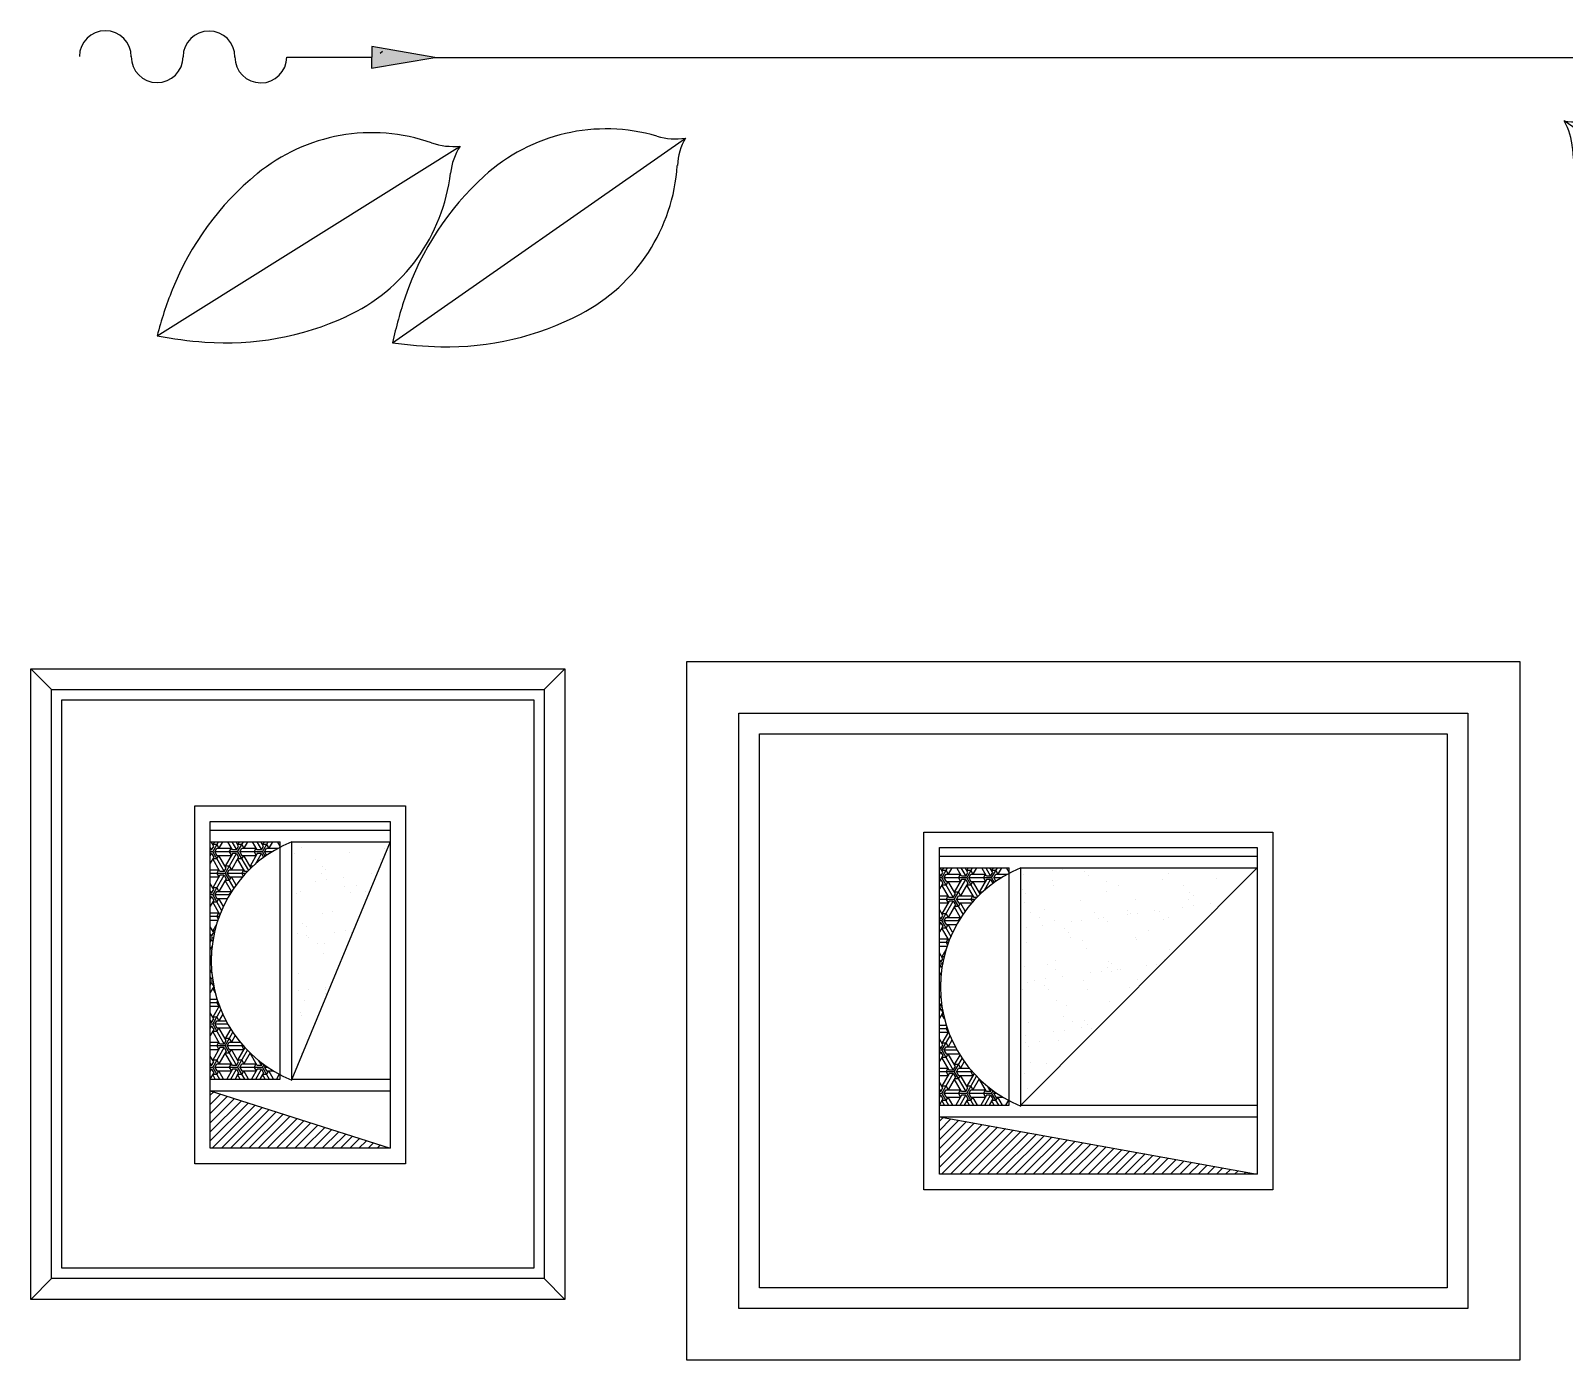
# Model space of a CAD drawing. Extents: x -42728 to 99010, y -18674 to 47645.
# Drawn here: x 58942 to 60421, y 2503 to 3785 of the extents above; entities that cross this region are included whole.
import ezdxf

# ---------------------------------------------------------------- set-up
doc = ezdxf.new("R2010")
doc.units = 0
doc.header["$LTSCALE"] = 100
doc.header["$MEASUREMENT"] = 0
doc.layers.get('0').update_dxf_attribs({"linetype": 'CONTINUOUS'})

# ---------------------------------------------------------------- blocks, each defined once
blk = doc.blocks.new('A$C05C547A4')
for p, q in [((281.9, 289.5), (281.8, 268.6)), ((342.6, 278.9), (281.9, 289.5)), ((292.2, 284.7), (290, 282.6)), ((1581.6, 278.9), (1642.4, 289.5)), ((1632, 284.7), (1634.2, 282.6)), ((1642.4, 289.5), (1642.4, 268.6)), ((200, 279.3), (281.8, 279.1)), ((281.8, 268.6), (342.6, 278.9)), ((1642.4, 268.6), (1581.6, 278.9)), ((1724.2, 279.3), (1642.4, 279.1)), ((1714, 20.3), (1431.6, 217.7)), ((1941, 27.1), (1649, 209.9)), ((75, 10.6), (367, 193.4)), ((302, 3.8), (584.4, 201.2))]:
    blk.add_line(p, q)
at = {"ltscale": 0.5}
blk.add_line((342.6, 278.9), (1581.6, 278.9), dxfattribs=at)
for centre, radius, start, end in [((25, 279.7), 25, 359.8349, 179.8349), ((125, 279.4), 25, 359.8349, 179.8349), ((1749.2, 279.4), 25, 0.1651, 180.1651), ((1849.2, 279.7), 25, 0.1651, 180.1651), ((75, 279.7), 25, 179.8349, 359.8349), ((175, 279.4), 25, 179.8349, 359.8349), ((1799.2, 279.5), 25, 180.1651, 0.1651), ((1899.2, 279.8), 25, 180.1651, 0.1651), ((1508.2, 51.8), 174.6, 47.7009, 106.3344), ((1733.9, 48.2), 174.6, 50.6106, 109.2441), ((507.8, 35.4), 174.6, 73.6656, 132.2991), ((1441.6, 279.1), 62.2, 260.7398, 286.3344), ((1377.4, 187.2), 62.2, 3.7574, 29.3519), ((1655.9, 271.7), 62.2, 263.6495, 289.2441), ((1596.4, 176.7), 62.2, 6.6671, 32.2616), ((282.1, 31.7), 174.6, 70.7559, 129.3894), ((360.1, 255.3), 62.2, 250.7559, 276.3505), ((419.6, 160.2), 62.2, 147.7384, 173.3329), ((574.4, 262.6), 62.2, 253.6656, 279.2602), ((638.6, 170.7), 62.2, 150.6481, 176.2426), ((1613.7, 202.7), 174.6, 183.7574, 242.3908), ((1439, -24.2), 277.4, 18.7877, 47.7009), ((1831.6, 204.2), 174.6, 186.6671, 245.3005), ((1668.7, -31.3), 277.4, 21.6974, 50.6106), ((347.3, -47.7), 277.4, 129.3894, 158.3026), ((184.4, 187.7), 174.6, 294.6995, 353.3329), ((577, -40.7), 277.4, 132.2991, 161.2123), ((402.3, 186.2), 174.6, 297.6092, 356.2426), ((1330.7, -61), 391.8, 11.9808, 18.7877), ((1562.4, -73.6), 391.8, 14.8905, 21.6974), ((453.6, -90), 391.8, 158.3026, 165.1095), ((685.3, -77.5), 391.8, 161.2123, 168.0192), ((1661.3, 293.8), 277.4, 242.3908, 271.3041), ((1874.5, 297.6), 277.4, 245.3005, 274.2138), ((354.7, 277.3), 277.4, 268.6959, 297.6092), ((141.5, 281.1), 277.4, 265.7862, 294.6995), ((1658.7, 408.1), 391.8, 271.3041, 278.111), ((1866.1, 411.6), 391.8, 274.2138, 281.0207), ((149.9, 395.2), 391.8, 258.9793, 265.7862), ((357.3, 391.7), 391.8, 261.889, 268.6959)]:
    blk.add_arc(centre, radius, start, end)
for points in [[(342.6, 278.9), (281.8, 268.6), (281.9, 289.5)], [(1581.6, 278.9), (1642.4, 268.6), (1642.4, 289.5)]]:
    blk.add_solid(points)
blk = doc.blocks.new('A$C3E254D76')
for p, q in [((0, 0, 0), (0, 608, 0)), ((0, 608, 0), (515, 608, 0)), ((0, 608, 0), (20, 588, 0)), ((495, 588, 0), (515, 608, 0)), ((515, 608, 0), (515, 0, 0)), ((20, 20, 0), (20, 588, 0)), ((20, 588, 0), (495, 588, 0)), ((30, 30, 0), (30, 578, 0)), ((30, 578, 0), (485, 578, 0)), ((485, 578, 0), (485, 30, 0)), ((495, 588, 0), (495, 20, 0)), ((158.2, 130.7, 0), (158.2, 475.7, 0)), ((158.2, 475.7, 0), (361.5, 475.7, 0)), ((361.5, 475.7, 0), (361.5, 130.7, 0)), ((173.2, 145.7, 0), (173.2, 460.7, 0)), ((173.2, 460.7, 0), (346.5, 460.7, 0)), ((346.5, 460.7, 0), (346.5, 145.7, 0)), ((173.2, 435.5, 0), (174.5, 433.3, 0)), ((174.5, 433.3, 0), (173.2, 433.3, 0)), ((175.5, 431.5, 0), (173.2, 431.5, 0)), ((174.5, 429.8, 0), (173.2, 429.8, 0)), ((173.2, 427.5, 0), (174.5, 429.8, 0)), ((176.5, 436.7, 0), (174, 441.2, 0)), ((174.5, 433.3, 0), (176.5, 436.7, 0)), ((174.5, 429.8, 0), (176.5, 426.3, 0)), ((177.1, 441.2, 0), (175.5, 438.5, 0)), ((175.5, 431.5, 0), (181.1, 441.2, 0)), ((179.5, 438.5, 0), (175.5, 438.5, 0)), ((175.5, 431.5, 0), (186.5, 412.5, 0)), ((177.5, 431.5, 0), (179.5, 435, 0)), ((177.5, 431.5, 0), (179.5, 428.1, 0)), ((199.5, 431.5, 0), (177.5, 431.5, 0)), ((179.5, 438.5, 0), (181.5, 435, 0)), ((179.5, 435, 0), (193.5, 435, 0)), ((185.1, 441.2, 0), (181.5, 435, 0)), ((194.5, 429.8, 0), (187.5, 417.7, 0)), ((187.5, 410.7, 0), (198.5, 429.8, 0)), ((194.5, 433.3, 0), (190, 441.2, 0)), ((191.5, 431.5, 0), (193.5, 435, 0)), ((191.5, 431.5, 0), (193.5, 428.1, 0)), ((194, 441.2, 0), (198.5, 433.3, 0)), ((198.5, 433.3, 0), (194.5, 433.3, 0)), ((198.5, 429.8, 0), (194.5, 429.8, 0)), ((200.5, 436.7, 0), (198, 441.2, 0)), ((198.5, 433.3, 0), (200.5, 436.7, 0)), ((198.5, 429.8, 0), (200.5, 426.3, 0)), ((201.1, 441.2, 0), (199.5, 438.5, 0)), ((199.5, 431.5, 0), (205.1, 441.2, 0)), ((203.5, 438.5, 0), (199.5, 438.5, 0)), ((199.5, 431.5, 0), (210, 413.4, 0)), ((201.5, 431.5, 0), (203.5, 435, 0)), ((201.5, 431.5, 0), (203.5, 428.1, 0)), ((223.5, 431.5, 0), (201.5, 431.5, 0)), ((203.5, 438.5, 0), (205.5, 435, 0)), ((203.5, 435, 0), (217.5, 435, 0)), ((209.1, 441.2, 0), (205.5, 435, 0)), ((218.5, 429.8, 0), (211.5, 417.7, 0)), ((218.5, 433.3, 0), (214, 441.2, 0)), ((215.5, 431.5, 0), (217.5, 435, 0)), ((215.5, 431.5, 0), (217.5, 428.1, 0)), ((216.7, 419.7, 0), (222.5, 429.8, 0)), ((218, 441.2, 0), (222.5, 433.3, 0)), ((222.5, 433.3, 0), (218.5, 433.3, 0)), ((222.5, 429.8, 0), (218.5, 429.8, 0)), ((224.5, 436.7, 0), (222, 441.2, 0)), ((222.5, 433.3, 0), (224.5, 436.7, 0)), ((222.5, 429.8, 0), (224.5, 426.3, 0)), ((225.1, 441.2, 0), (223.5, 438.5, 0)), ((223.5, 431.5, 0), (229.1, 441.2, 0)), ((227.5, 438.5, 0), (223.5, 438.5, 0)), ((223.5, 431.5, 0), (226.1, 427.1, 0)), ((225.5, 431.5, 0), (227.5, 435, 0)), ((225.5, 431.5, 0), (227.5, 428.1, 0)), ((232.7, 431.5, 0), (225.5, 431.5, 0)), ((227.5, 438.5, 0), (229.5, 435, 0)), ((227.5, 435, 0), (238.7, 435, 0)), ((233.1, 441.2, 0), (229.5, 435, 0)), ((240.5, 436.7, 0), (238, 441.2, 0)), ((346.5, 441.2, 0), (251.8, 212.4, 0)), ((254.6, 430.2, 0), (254.6, 430.2, 0)), ((261.1, 435.8, 0), (261.1, 435.8, 0)), ((307, 430.9, 0), (307, 430.9, 0)), ((341.2, 435.1, 0), (341.2, 435.1, 0)), ((176.5, 426.3, 0), (173.2, 420.6, 0)), ((173.2, 414.2, 0), (181.5, 414.2, 0)), ((182.5, 412.5, 0), (175.5, 424.6, 0)), ((179.5, 424.6, 0), (175.5, 424.6, 0)), ((179.5, 428.1, 0), (193.5, 428.1, 0)), ((179.5, 424.6, 0), (181.5, 428.1, 0)), ((179.5, 410.7, 0), (181.5, 414.2, 0)), ((188.5, 415.9, 0), (181.5, 428.1, 0)), ((186.5, 412.5, 0), (188.5, 415.9, 0)), ((191.5, 417.7, 0), (187.5, 417.7, 0)), ((189.5, 410.7, 0), (191.5, 414.2, 0)), ((191.5, 417.7, 0), (193.5, 414.2, 0)), ((191.5, 414.2, 0), (205.5, 414.2, 0)), ((200.5, 426.3, 0), (193.5, 414.2, 0)), ((206.5, 412.5, 0), (199.5, 424.6, 0)), ((203.5, 424.6, 0), (199.5, 424.6, 0)), ((203.5, 428.1, 0), (217.5, 428.1, 0)), ((203.5, 424.6, 0), (205.5, 428.1, 0)), ((203.5, 410.7, 0), (205.5, 414.2, 0)), ((212.5, 415.9, 0), (205.5, 428.1, 0)), ((214.4, 417.7, 0), (211.5, 417.7, 0)), ((212.5, 415.9, 0), (212.5, 415.9, 0)), ((224.5, 426.3, 0), (224.2, 425.7, 0)), ((274.8, 424.1, 0), (274.8, 424.1, 0)), ((281.1, 417.6, 0), (281.1, 417.6, 0)), ((284.7, 414.2, 0), (284.7, 414.2, 0)), ((337.1, 424.2, 0), (337.1, 424.2, 0)), ((187.5, 410.7, 0), (173.2, 410.7, 0)), ((173.2, 407.3, 0), (181.5, 407.3, 0)), ((176.5, 395.2, 0), (173.2, 400.9, 0)), ((182.5, 409, 0), (175.5, 396.9, 0)), ((175.5, 390, 0), (186.5, 409, 0)), ((179.5, 410.7, 0), (181.5, 407.3, 0)), ((188.5, 405.5, 0), (181.5, 393.4, 0)), ((186.5, 412.5, 0), (182.5, 412.5, 0)), ((186.5, 409, 0), (182.5, 409, 0)), ((186.5, 409, 0), (188.5, 405.5, 0)), ((187.5, 410.7, 0), (195.8, 396.3, 0)), ((193.7, 393.1, 0), (187.5, 403.8, 0)), ((191.5, 403.8, 0), (187.5, 403.8, 0)), ((189.5, 410.7, 0), (191.5, 407.3, 0)), ((207.4, 410.7, 0), (189.5, 410.7, 0)), ((191.5, 407.3, 0), (204.3, 407.3, 0)), ((191.5, 403.8, 0), (193.5, 407.3, 0)), ((198, 399.4, 0), (193.5, 407.3, 0)), ((203.5, 410.7, 0), (205, 408.1, 0)), ((209, 412.5, 0), (206.5, 412.5, 0)), ((274.7, 403.3, 0), (274.7, 403.3, 0)), ((280, 410.2, 0), (280, 410.2, 0)), ((285.1, 404.7, 0), (285.1, 404.7, 0)), ((301.4, 406.8, 0), (301.4, 406.8, 0)), ((328.6, 410.4, 0), (328.6, 410.4, 0)), ((334, 412.1, 0), (334, 412.1, 0)), ((173.2, 393.9, 0), (174.5, 391.7, 0)), ((174.5, 391.7, 0), (173.2, 391.7, 0)), ((175.5, 390, 0), (173.2, 390, 0)), ((174.5, 388.2, 0), (173.2, 388.2, 0)), ((173.2, 386, 0), (174.5, 388.2, 0)), ((176.5, 384.8, 0), (173.2, 379, 0)), ((174.5, 391.7, 0), (176.5, 395.2, 0)), ((174.5, 388.2, 0), (176.5, 384.8, 0)), ((179.5, 396.9, 0), (175.5, 396.9, 0)), ((175.5, 390, 0), (184.1, 375, 0)), ((177.5, 390, 0), (179.5, 393.4, 0)), ((177.5, 390, 0), (179.5, 386.5, 0)), ((191.7, 390, 0), (177.5, 390, 0)), ((179.5, 396.9, 0), (181.5, 393.4, 0)), ((179.5, 393.4, 0), (193.5, 393.4, 0)), ((179.5, 386.5, 0), (189.7, 386.5, 0)), ((179.5, 383, 0), (181.5, 386.5, 0)), ((185.9, 378.9, 0), (181.5, 386.5, 0)), ((191.5, 390, 0), (193.5, 393.4, 0)), ((191.5, 390, 0), (191.6, 389.8, 0)), ((252.2, 398.7, 0), (252.2, 398.7, 0)), ((255.9, 391.7, 0), (255.9, 391.7, 0)), ((260.6, 393.3, 0), (260.6, 393.3, 0)), ((302.1, 398.3, 0), (302.1, 398.3, 0)), ((308.3, 392.3, 0), (308.3, 392.3, 0)), ((314.5, 398.8, 0), (314.5, 398.8, 0)), ((322.9, 393.4, 0), (322.9, 393.4, 0)), ((173.2, 372.6, 0), (181.5, 372.6, 0)), ((182.5, 371, 0), (175.5, 383, 0)), ((179.5, 383, 0), (175.5, 383, 0)), ((179.5, 369.2, 0), (181.5, 372.6, 0)), ((281.3, 371.6, 0), (281.3, 371.6, 0)), ((291, 374, 0), (291, 374, 0)), ((181.8, 369.2, 0), (173.2, 369.2, 0)), ((173.2, 365.7, 0), (180.6, 365.7, 0)), ((176.5, 353.6, 0), (173.2, 359.3, 0)), ((179.4, 362, 0), (175.5, 355.3, 0)), ((177.6, 355.3, 0), (175.5, 355.3, 0)), ((179.5, 369.2, 0), (180.9, 366.8, 0)), ((261.9, 362.5, 0), (261.9, 362.5, 0)), ((265.6, 359.1, 0), (265.6, 359.1, 0)), ((303.6, 355.3, 0), (303.6, 355.3, 0)), ((173.2, 352.4, 0), (174.5, 350.1, 0)), ((174.5, 350.1, 0), (173.2, 350.1, 0)), ((175.5, 348.4, 0), (173.2, 348.4, 0)), ((174.5, 346.7, 0), (173.2, 346.7, 0)), ((173.2, 344.4, 0), (174.5, 346.7, 0)), ((174.9, 340.4, 0), (173.2, 337.5, 0)), ((174.5, 350.1, 0), (176.5, 353.6, 0)), ((174.5, 346.7, 0), (175.5, 344.9, 0)), ((175.5, 348.4, 0), (176.4, 349.9, 0)), ((175.5, 348.4, 0), (176, 347.6, 0)), ((257.2, 353.1, 0), (257.2, 353.1, 0)), ((266, 350.4, 0), (266, 350.4, 0)), ((268.3, 348.6, 0), (268.3, 348.6, 0)), ((276.8, 343.2, 0), (276.8, 343.2, 0)), ((283, 343.1, 0), (283, 343.1, 0)), ((293.2, 354, 0), (293.2, 354, 0)), ((309.5, 353.8, 0), (309.5, 353.8, 0)), ((173.2, 331.1, 0), (174.2, 331.1, 0)), ((174.1, 327.6, 0), (173.2, 327.6, 0)), ((282.5, 333.1, 0), (282.5, 333.1, 0)), ((173.2, 324.1, 0), (174.1, 324.1, 0)), ((174.6, 315.3, 0), (173.2, 317.7, 0)), ((173.2, 310.8, 0), (174.5, 308.6, 0)), ((258.4, 314.6, 0), (258.4, 314.6, 0)), ((174.5, 308.6, 0), (173.2, 308.6, 0)), ((175.5, 306.8, 0), (173.2, 306.8, 0)), ((174.5, 305.1, 0), (173.2, 305.1, 0)), ((173.2, 302.8, 0), (174.5, 305.1, 0)), ((176.5, 301.6, 0), (173.2, 295.9, 0)), ((174.5, 308.6, 0), (175.2, 309.8, 0)), ((174.5, 305.1, 0), (176.5, 301.6, 0)), ((175.5, 306.8, 0), (175.6, 307, 0)), ((175.5, 306.8, 0), (175.7, 306.5, 0)), ((178, 295.6, 0), (175.5, 299.9, 0)), ((177, 299.9, 0), (175.5, 299.9, 0)), ((257.8, 297.5, 0), (257.8, 297.5, 0)), ((268.2, 298.9, 0), (268.2, 298.9, 0)), ((284.5, 301, 0), (284.5, 301, 0)), ((284.5, 298.5, 0), (284.5, 298.5, 0)), ((173.2, 289.5, 0), (179.7, 289.5, 0)), ((180.8, 286, 0), (173.2, 286, 0)), ((173.2, 282.6, 0), (181.5, 282.6, 0)), ((181.9, 283.2, 0), (175.5, 272.2, 0)), ((179.5, 286, 0), (180.4, 287.5, 0)), ((179.5, 286, 0), (181.5, 282.6, 0)), ((263.9, 288, 0), (263.9, 288, 0)), ((283.8, 294.6, 0), (283.8, 294.6, 0)), ((176.5, 270.4, 0), (173.2, 276.2, 0)), ((173.2, 269.2, 0), (174.5, 267, 0)), ((174.5, 267, 0), (173.2, 267, 0)), ((174.5, 267, 0), (176.5, 270.4, 0)), ((175.5, 265.2, 0), (183.5, 279, 0)), ((179.5, 272.2, 0), (175.5, 272.2, 0)), ((177.5, 265.2, 0), (179.5, 268.7, 0)), ((179.5, 272.2, 0), (181.5, 268.7, 0)), ((179.5, 268.7, 0), (188.3, 268.7, 0)), ((185.2, 275.1, 0), (181.5, 268.7, 0)), ((259.7, 276.1, 0), (259.7, 276.1, 0)), ((261, 273.7, 0), (261, 273.7, 0)), ((175.5, 265.2, 0), (173.2, 265.2, 0)), ((174.5, 263.5, 0), (173.2, 263.5, 0)), ((173.2, 261.3, 0), (174.5, 263.5, 0)), ((176.5, 260.1, 0), (173.2, 254.3, 0)), ((174.5, 263.5, 0), (176.5, 260.1, 0)), ((175.5, 265.2, 0), (186.5, 246.2, 0)), ((182.5, 246.2, 0), (175.5, 258.3, 0)), ((179.5, 258.3, 0), (175.5, 258.3, 0)), ((177.5, 265.2, 0), (179.5, 261.8, 0)), ((190.2, 265.2, 0), (177.5, 265.2, 0)), ((179.5, 261.8, 0), (192.3, 261.8, 0)), ((179.5, 258.3, 0), (181.5, 261.8, 0)), ((188.5, 249.7, 0), (181.5, 261.8, 0)), ((192.9, 260.7, 0), (187.5, 251.4, 0)), ((187.5, 244.5, 0), (195, 257.5, 0)), ((191.5, 251.4, 0), (187.5, 251.4, 0)), ((191.5, 251.4, 0), (193.5, 247.9, 0)), ((197.2, 254.3, 0), (193.5, 247.9, 0)), ((173.2, 247.9, 0), (181.5, 247.9, 0)), ((187.5, 244.5, 0), (173.2, 244.5, 0)), ((173.2, 241, 0), (181.5, 241, 0)), ((182.5, 242.7, 0), (175.5, 230.6, 0)), ((175.5, 223.7, 0), (186.5, 242.7, 0)), ((179.5, 244.5, 0), (181.5, 247.9, 0)), ((179.5, 244.5, 0), (181.5, 241, 0)), ((188.5, 239.3, 0), (181.5, 227.1, 0)), ((186.5, 246.2, 0), (182.5, 246.2, 0)), ((186.5, 242.7, 0), (182.5, 242.7, 0)), ((186.5, 246.2, 0), (188.5, 249.7, 0)), ((186.5, 242.7, 0), (188.5, 239.3, 0)), ((187.5, 244.5, 0), (198.5, 225.4, 0)), ((194.5, 225.4, 0), (187.5, 237.5, 0)), ((191.5, 237.5, 0), (187.5, 237.5, 0)), ((189.5, 244.5, 0), (191.5, 247.9, 0)), ((189.5, 244.5, 0), (191.5, 241, 0)), ((205, 244.5, 0), (189.5, 244.5, 0)), ((191.5, 247.9, 0), (202.1, 247.9, 0)), ((191.5, 241, 0), (205.5, 241, 0)), ((191.5, 237.5, 0), (193.5, 241, 0)), ((200.5, 228.9, 0), (193.5, 241, 0)), ((206.5, 242.7, 0), (199.5, 230.6, 0)), ((199.5, 223.7, 0), (209, 240.1, 0)), ((203.5, 244.5, 0), (204.1, 245.5, 0)), ((203.5, 244.5, 0), (205.5, 241, 0)), ((211.6, 237.6, 0), (205.5, 227.1, 0)), ((206.6, 242.7, 0), (206.5, 242.7, 0)), ((218.5, 225.4, 0), (211.5, 237.5, 0)), ((211.6, 237.5, 0), (211.5, 237.5, 0)), ((260.9, 237.5, 0), (260.9, 237.5, 0)), ((176.5, 228.9, 0), (173.2, 234.6, 0)), ((173.2, 227.7, 0), (174.5, 225.4, 0)), ((174.5, 225.4, 0), (173.2, 225.4, 0)), ((175.5, 223.7, 0), (173.2, 223.7, 0)), ((174.5, 221.9, 0), (173.2, 221.9, 0)), ((173.2, 219.7, 0), (174.5, 221.9, 0)), ((174.5, 225.4, 0), (176.5, 228.9, 0)), ((174.5, 221.9, 0), (176.5, 218.5, 0)), ((179.5, 230.6, 0), (175.5, 230.6, 0)), ((175.5, 223.7, 0), (182, 212.4, 0)), ((177.5, 223.7, 0), (179.5, 227.1, 0)), ((177.5, 223.7, 0), (179.5, 220.2, 0)), ((199.5, 223.7, 0), (177.5, 223.7, 0)), ((179.5, 230.6, 0), (181.5, 227.1, 0)), ((179.5, 227.1, 0), (193.5, 227.1, 0)), ((194.5, 221.9, 0), (189, 212.4, 0)), ((191.5, 223.7, 0), (193.5, 227.1, 0)), ((191.5, 223.7, 0), (193.5, 220.2, 0)), ((193, 212.4, 0), (198.5, 221.9, 0)), ((198.5, 225.4, 0), (194.5, 225.4, 0)), ((198.5, 221.9, 0), (194.5, 221.9, 0)), ((198.5, 225.4, 0), (200.5, 228.9, 0)), ((198.5, 221.9, 0), (200.5, 218.5, 0)), ((203.5, 230.6, 0), (199.5, 230.6, 0)), ((199.5, 223.7, 0), (206, 212.4, 0)), ((201.5, 223.7, 0), (203.5, 227.1, 0)), ((201.5, 223.7, 0), (203.5, 220.2, 0)), ((223.5, 223.7, 0), (201.5, 223.7, 0)), ((203.5, 230.6, 0), (205.5, 227.1, 0)), ((203.5, 227.1, 0), (217.5, 227.1, 0)), ((218.5, 221.9, 0), (213, 212.4, 0)), ((215.5, 223.7, 0), (217.5, 227.1, 0)), ((215.5, 223.7, 0), (217.5, 220.2, 0)), ((217, 212.4, 0), (222.5, 221.9, 0)), ((222.5, 225.4, 0), (218.5, 225.4, 0)), ((222.5, 221.9, 0), (218.5, 221.9, 0)), ((219.7, 230.4, 0), (222.5, 225.4, 0)), ((222.5, 225.4, 0), (223.6, 227.3, 0)), ((222.5, 221.9, 0), (224.5, 218.5, 0)), ((223.5, 223.7, 0), (225, 226.2, 0)), ((223.5, 223.7, 0), (230, 212.4, 0)), ((225.5, 223.7, 0), (226.4, 225.2, 0)), ((225.5, 223.7, 0), (227.5, 220.2, 0)), ((228.7, 223.7, 0), (225.5, 223.7, 0)), ((176.5, 218.5, 0), (173.2, 212.8, 0)), ((178, 212.4, 0), (175.5, 216.8, 0)), ((179.5, 216.8, 0), (175.5, 216.8, 0)), ((179.5, 220.2, 0), (193.5, 220.2, 0)), ((179.5, 216.8, 0), (181.5, 220.2, 0)), ((186, 212.4, 0), (181.5, 220.2, 0)), ((200.5, 218.5, 0), (197, 212.4, 0)), ((202, 212.4, 0), (199.5, 216.8, 0)), ((203.5, 216.8, 0), (199.5, 216.8, 0)), ((203.5, 220.2, 0), (217.5, 220.2, 0)), ((203.5, 216.8, 0), (205.5, 220.2, 0)), ((210, 212.4, 0), (205.5, 220.2, 0)), ((224.5, 218.5, 0), (221, 212.4, 0)), ((226, 212.4, 0), (223.5, 216.8, 0)), ((227.5, 216.8, 0), (223.5, 216.8, 0)), ((227.5, 220.2, 0), (234.1, 220.2, 0)), ((227.5, 216.8, 0), (229.5, 220.2, 0)), ((234, 212.4, 0), (229.5, 220.2, 0)), ((239.7, 217, 0), (237, 212.4, 0)), ((173.2, 201.2, 0), (346.5, 145.7, 0)), ((173.2, 196.9, 0), (176.5, 200.1, 0)), ((173.2, 188, 0), (183.2, 198, 0)), ((173.2, 179.2, 0), (189.9, 195.8, 0)), ((173.2, 170.3, 0), (196.6, 193.7, 0)), ((173.2, 161.5, 0), (203.3, 191.5, 0)), ((173.2, 152.7, 0), (209.9, 189.4, 0)), ((175.1, 145.7, 0), (216.6, 187.2, 0)), ((183.9, 145.7, 0), (223.3, 185.1, 0)), ((192.7, 145.7, 0), (230, 183, 0)), ((201.6, 145.7, 0), (236.7, 180.8, 0)), ((210.4, 145.7, 0), (243.4, 178.7, 0)), ((219.2, 145.7, 0), (250.1, 176.5, 0)), ((228.1, 145.7, 0), (256.8, 174.4, 0)), ((236.9, 145.7, 0), (263.5, 172.2, 0)), ((245.8, 145.7, 0), (270.2, 170.1, 0)), ((254.6, 145.7, 0), (276.9, 167.9, 0)), ((263.4, 145.7, 0), (283.6, 165.8, 0)), ((272.3, 145.7, 0), (290.3, 163.7, 0)), ((281.1, 145.7, 0), (297, 161.5, 0)), ((290, 145.7, 0), (303.7, 159.4, 0)), ((298.8, 145.7, 0), (310.4, 157.2, 0)), ((307.6, 145.7, 0), (317.1, 155.1, 0)), ((316.5, 145.7, 0), (323.8, 152.9, 0)), ((325.3, 145.7, 0), (330.4, 150.8, 0)), ((334.2, 145.7, 0), (337.1, 148.6, 0)), ((346.5, 145.7, 0), (173.2, 145.7, 0)), ((343, 145.7, 0), (343.8, 146.5, 0)), ((361.5, 130.7, 0), (158.2, 130.7, 0)), ((485, 30, 0), (30, 30, 0)), ((20, 20, 0), (0, 0, 0)), ((495, 20, 0), (20, 20, 0)), ((495, 20, 0), (515, 0, 0)), ((515, 0, 0), (0, 0, 0))]:
    blk.add_line(p, q)
at = {"ltscale": 150}
for p, q in [((173.2, 452.4, 0), (346.5, 452.4, 0)), ((173.2, 441.2, 0), (240.5, 441.2, 0)), ((240.5, 212.4, 0), (240.5, 441.2, 0)), ((251.8, 441.2, 0), (346.5, 441.2, 0)), ((251.8, 212.4, 0), (251.8, 441.2, 0)), ((173.2, 212.4, 0), (240.5, 212.4, 0)), ((251.8, 212.4, 0), (346.5, 212.4, 0)), ((173.2, 201.2, 0), (346.5, 201.2, 0))]:
    blk.add_line(p, q, dxfattribs=at)
blk.add_arc((297.9, 326.3, 0), 123.8, 111.8941, 248.1059)
blk = doc.blocks.new('A$C5DA62217')
for p, q in [((0, 674, 0), (803, 674, 0)), ((0, 0, 0), (0, 674, 0)), ((803, 674, 0), (803, 0, 0)), ((50, 624, 0), (753, 624, 0)), ((50, 50, 0), (50, 624, 0)), ((753, 624, 0), (753, 50, 0)), ((70, 604, 0), (733, 604, 0)), ((70, 70, 0), (70, 604, 0)), ((733, 604, 0), (733, 70, 0)), ((228.5, 509.4, 0), (564.9, 509.4, 0)), ((228.5, 164.4, 0), (228.5, 509.4, 0)), ((564.9, 509.4, 0), (564.9, 164.4, 0)), ((243.5, 494.4, 0), (549.9, 494.4, 0)), ((243.5, 179.4, 0), (243.5, 494.4, 0)), ((549.9, 494.4, 0), (549.9, 179.4, 0)), ((246.8, 470.4, 0), (244.2, 474.9, 0)), ((247.3, 474.9, 0), (245.8, 472.2, 0)), ((245.8, 465.2, 0), (251.3, 474.9, 0)), ((255.3, 474.9, 0), (251.8, 468.7, 0)), ((264.8, 467, 0), (260.2, 474.9, 0)), ((264.2, 474.9, 0), (268.8, 467, 0)), ((270.8, 470.4, 0), (268.2, 474.9, 0)), ((271.3, 474.9, 0), (269.8, 472.2, 0)), ((269.8, 465.2, 0), (275.3, 474.9, 0)), ((279.3, 474.9, 0), (275.8, 468.7, 0)), ((288.8, 467, 0), (284.2, 474.9, 0)), ((288.2, 474.9, 0), (292.8, 467, 0)), ((294.8, 470.4, 0), (292.2, 474.9, 0)), ((295.3, 474.9, 0), (293.8, 472.2, 0)), ((293.8, 465.2, 0), (299.3, 474.9, 0)), ((303.3, 474.9, 0), (299.8, 468.7, 0)), ((310.8, 470.5, 0), (308.2, 474.9, 0)), ((549.9, 474.9, 0), (322, 246.1, 0)), ((362.5, 473.6, 0), (362.5, 473.6, 0)), ((243.5, 469.2, 0), (244.8, 467, 0)), ((244.8, 467, 0), (243.5, 467, 0)), ((245.8, 465.2, 0), (243.5, 465.2, 0)), ((244.8, 463.5, 0), (243.5, 463.5, 0)), ((243.5, 461.3, 0), (244.8, 463.5, 0)), ((246.8, 460, 0), (243.5, 454.3, 0)), ((244.8, 467, 0), (246.8, 470.4, 0)), ((244.8, 463.5, 0), (246.8, 460, 0)), ((249.8, 472.2, 0), (245.8, 472.2, 0)), ((245.8, 465.2, 0), (256.8, 446.2, 0)), ((247.8, 465.2, 0), (249.8, 468.7, 0)), ((269.8, 465.2, 0), (247.8, 465.2, 0)), ((247.8, 465.2, 0), (249.8, 461.8, 0)), ((249.8, 472.2, 0), (251.8, 468.7, 0)), ((249.8, 468.7, 0), (263.8, 468.7, 0)), ((249.8, 461.8, 0), (263.8, 461.8, 0)), ((249.8, 458.3, 0), (251.8, 461.8, 0)), ((258.8, 449.7, 0), (251.8, 461.8, 0)), ((257.8, 444.5, 0), (268.8, 463.5, 0)), ((264.8, 463.5, 0), (257.8, 451.4, 0)), ((261.8, 465.2, 0), (263.8, 468.7, 0)), ((261.8, 465.2, 0), (263.8, 461.8, 0)), ((270.8, 460, 0), (263.8, 447.9, 0)), ((268.8, 467, 0), (264.8, 467, 0)), ((268.8, 463.5, 0), (264.8, 463.5, 0)), ((268.8, 467, 0), (270.8, 470.4, 0)), ((268.8, 463.5, 0), (270.8, 460, 0)), ((273.8, 472.2, 0), (269.8, 472.2, 0)), ((269.8, 465.2, 0), (280.2, 447.1, 0)), ((271.8, 465.2, 0), (273.8, 468.7, 0)), ((271.8, 465.2, 0), (273.8, 461.8, 0)), ((293.8, 465.2, 0), (271.8, 465.2, 0)), ((273.8, 472.2, 0), (275.8, 468.7, 0)), ((273.8, 468.7, 0), (287.8, 468.7, 0)), ((273.8, 461.8, 0), (287.8, 461.8, 0)), ((273.8, 458.3, 0), (275.8, 461.8, 0)), ((282.8, 449.7, 0), (275.8, 461.8, 0)), ((288.8, 463.5, 0), (281.8, 451.4, 0)), ((285.8, 465.2, 0), (287.8, 468.7, 0)), ((285.8, 465.2, 0), (287.8, 461.8, 0)), ((287, 453.5, 0), (292.8, 463.5, 0)), ((292.8, 467, 0), (288.8, 467, 0)), ((292.8, 463.5, 0), (288.8, 463.5, 0)), ((292.8, 467, 0), (294.8, 470.4, 0)), ((292.8, 463.5, 0), (294.8, 460, 0)), ((297.8, 472.2, 0), (293.8, 472.2, 0)), ((293.8, 465.2, 0), (296.3, 460.8, 0)), ((294.8, 460, 0), (294.4, 459.4, 0)), ((295.8, 465.2, 0), (297.8, 468.7, 0)), ((295.8, 465.2, 0), (297.7, 461.8, 0)), ((303, 465.2, 0), (295.8, 465.2, 0)), ((297.8, 472.2, 0), (299.8, 468.7, 0)), ((297.8, 468.7, 0), (308.9, 468.7, 0)), ((324.9, 468.6, 0), (324.9, 468.6, 0)), ((352.1, 472.2, 0), (352.1, 472.2, 0)), ((352.9, 462.2, 0), (352.9, 462.2, 0)), ((383.4, 471.3, 0), (383.4, 471.3, 0)), ((387.1, 467.9, 0), (387.1, 467.9, 0)), ((404.1, 462, 0), (404.1, 462, 0)), ((458.1, 463.9, 0), (458.1, 463.9, 0)), ((464.6, 469.5, 0), (464.6, 469.5, 0)), ((510.4, 464.6, 0), (510.4, 464.6, 0)), ((243.5, 447.9, 0), (251.8, 447.9, 0)), ((257.8, 444.5, 0), (243.5, 444.5, 0)), ((252.8, 446.2, 0), (245.8, 458.3, 0)), ((249.8, 458.3, 0), (245.8, 458.3, 0)), ((249.8, 444.5, 0), (251.8, 447.9, 0)), ((249.8, 444.5, 0), (251.8, 441, 0)), ((256.8, 446.2, 0), (252.8, 446.2, 0)), ((256.8, 446.2, 0), (258.8, 449.7, 0)), ((261.8, 451.4, 0), (257.8, 451.4, 0)), ((257.8, 444.5, 0), (266.1, 430.1, 0)), ((259.8, 444.5, 0), (261.8, 447.9, 0)), ((277.6, 444.5, 0), (259.8, 444.5, 0)), ((259.8, 444.5, 0), (261.8, 441, 0)), ((261.8, 451.4, 0), (263.8, 447.9, 0)), ((261.8, 447.9, 0), (275.8, 447.9, 0)), ((276.8, 446.2, 0), (269.8, 458.3, 0)), ((273.8, 458.3, 0), (269.8, 458.3, 0)), ((273.8, 444.5, 0), (275.8, 447.9, 0)), ((273.8, 444.5, 0), (275.3, 441.8, 0)), ((279.3, 446.2, 0), (276.8, 446.2, 0)), ((284.6, 451.4, 0), (281.8, 451.4, 0)), ((282.7, 449.6, 0), (282.8, 449.7, 0)), ((323.3, 453.8, 0), (323.3, 453.8, 0)), ((326.9, 450.4, 0), (326.9, 450.4, 0)), ((353.7, 457.6, 0), (353.7, 457.6, 0)), ((404.5, 452, 0), (404.5, 452, 0)), ((416, 457.7, 0), (416, 457.7, 0)), ((432.3, 444.1, 0), (432.3, 444.1, 0)), ((478.3, 457.8, 0), (478.3, 457.8, 0)), ((483.5, 443.9, 0), (483.5, 443.9, 0)), ((484.5, 451.3, 0), (484.5, 451.3, 0)), ((488.2, 447.9, 0), (488.2, 447.9, 0)), ((243.5, 441, 0), (251.8, 441, 0)), ((246.8, 428.9, 0), (243.5, 434.6, 0)), ((244.8, 425.4, 0), (246.8, 428.9, 0)), ((252.8, 442.7, 0), (245.8, 430.6, 0)), ((245.8, 423.7, 0), (256.8, 442.7, 0)), ((249.8, 430.6, 0), (245.8, 430.6, 0)), ((249.8, 430.6, 0), (251.8, 427.1, 0)), ((258.8, 439.3, 0), (251.8, 427.1, 0)), ((256.8, 442.7, 0), (252.8, 442.7, 0)), ((256.8, 442.7, 0), (258.8, 439.3, 0)), ((263.9, 426.8, 0), (257.8, 437.5, 0)), ((261.8, 437.5, 0), (257.8, 437.5, 0)), ((261.8, 441, 0), (274.5, 441, 0)), ((261.8, 437.5, 0), (263.8, 441, 0)), ((268.3, 433.2, 0), (263.8, 441, 0)), ((325.9, 441.5, 0), (325.9, 441.5, 0)), ((331, 432.2, 0), (331, 432.2, 0)), ((344.3, 434.4, 0), (344.3, 434.4, 0)), ((379.9, 443.5, 0), (379.9, 443.5, 0)), ((393.3, 432.3, 0), (393.3, 432.3, 0)), ((424.3, 430, 0), (424.3, 430, 0)), ((424.4, 433.7, 0), (424.4, 433.7, 0)), ((428.1, 430.4, 0), (428.1, 430.4, 0)), ((434.8, 431.3, 0), (434.8, 431.3, 0)), ((451, 433.5, 0), (451, 433.5, 0)), ((455.6, 432.4, 0), (455.6, 432.4, 0)), ((478.2, 437, 0), (478.2, 437, 0)), ((488.6, 438.4, 0), (488.6, 438.4, 0)), ((504.8, 440.6, 0), (504.8, 440.6, 0)), ((505.6, 432, 0), (505.6, 432, 0)), ((243.5, 427.7, 0), (244.8, 425.4, 0)), ((244.8, 425.4, 0), (243.5, 425.4, 0)), ((245.8, 423.7, 0), (243.5, 423.7, 0)), ((244.8, 421.9, 0), (243.5, 421.9, 0)), ((243.5, 419.7, 0), (244.8, 421.9, 0)), ((246.8, 418.5, 0), (243.5, 412.8, 0)), ((244.8, 421.9, 0), (246.8, 418.5, 0)), ((245.8, 423.7, 0), (254.4, 408.8, 0)), ((252.7, 404.7, 0), (245.8, 416.7, 0)), ((249.8, 416.7, 0), (245.8, 416.7, 0)), ((247.8, 423.7, 0), (249.8, 427.1, 0)), ((247.8, 423.7, 0), (249.8, 420.2, 0)), ((262, 423.7, 0), (247.8, 423.7, 0)), ((249.8, 427.1, 0), (263.8, 427.1, 0)), ((249.8, 420.2, 0), (260, 420.2, 0)), ((249.8, 416.7, 0), (251.8, 420.2, 0)), ((256.1, 412.7, 0), (251.8, 420.2, 0)), ((261.8, 423.7, 0), (263.8, 427.1, 0)), ((261.8, 423.7, 0), (261.9, 423.5, 0)), ((327.1, 417.1, 0), (327.1, 417.1, 0)), ((339.5, 426.8, 0), (339.5, 426.8, 0)), ((343.3, 419.3, 0), (343.3, 419.3, 0)), ((354.2, 423.7, 0), (354.2, 423.7, 0)), ((364.2, 416.2, 0), (364.2, 416.2, 0)), ((370.5, 422.9, 0), (370.5, 422.9, 0)), ((380.9, 424.2, 0), (380.9, 424.2, 0)), ((397.2, 426.4, 0), (397.2, 426.4, 0)), ((401.8, 426.9, 0), (401.8, 426.9, 0)), ((405.3, 423.4, 0), (405.3, 423.4, 0)), ((445.5, 414.4, 0), (445.5, 414.4, 0)), ((459.3, 425.4, 0), (459.3, 425.4, 0)), ((464, 427.1, 0), (464, 427.1, 0)), ((243.5, 406.4, 0), (251.8, 406.4, 0)), ((252, 402.9, 0), (243.5, 402.9, 0)), ((243.5, 399.4, 0), (250.8, 399.4, 0)), ((249.8, 402.9, 0), (251.8, 406.4, 0)), ((249.8, 402.9, 0), (251.2, 400.5, 0)), ((327.2, 403, 0), (327.2, 403, 0)), ((367.9, 412.8, 0), (367.9, 412.8, 0)), ((369.8, 407.5, 0), (369.8, 407.5, 0)), ((381.2, 404.9, 0), (381.2, 404.9, 0)), ((432.1, 407.6, 0), (432.1, 407.6, 0)), ((433.6, 405.6, 0), (433.6, 405.6, 0)), ((246.8, 387.3, 0), (243.5, 393, 0)), ((243.5, 386.1, 0), (244.8, 383.8, 0)), ((244.8, 383.8, 0), (246.8, 387.3, 0)), ((249.6, 395.7, 0), (245.8, 389, 0)), ((247.8, 389, 0), (245.8, 389, 0)), ((355.4, 385.2, 0), (355.4, 385.2, 0)), ((385.3, 396.9, 0), (385.3, 396.9, 0)), ((406.6, 384.9, 0), (406.6, 384.9, 0)), ((460.6, 386.9, 0), (460.6, 386.9, 0)), ((465.4, 396.2, 0), (465.4, 396.2, 0)), ((244.8, 383.8, 0), (243.5, 383.8, 0)), ((245.8, 382.1, 0), (243.5, 382.1, 0)), ((244.8, 380.4, 0), (243.5, 380.4, 0)), ((243.5, 378.1, 0), (244.8, 380.4, 0)), ((245.2, 374.2, 0), (243.5, 371.2, 0)), ((244.8, 380.4, 0), (245.8, 378.6, 0)), ((245.8, 382.1, 0), (246.6, 383.6, 0)), ((245.8, 382.1, 0), (246.2, 381.3, 0)), ((325.2, 379.3, 0), (325.2, 379.3, 0)), ((347.2, 382.1, 0), (347.2, 382.1, 0)), ((355.6, 376.7, 0), (355.6, 376.7, 0)), ((361.8, 369.9, 0), (361.8, 369.9, 0)), ((388.9, 373.5, 0), (388.9, 373.5, 0)), ((399.4, 374.9, 0), (399.4, 374.9, 0)), ((405.2, 378.6, 0), (405.2, 378.6, 0)), ((408.9, 375.3, 0), (408.9, 375.3, 0)), ((409.5, 382.2, 0), (409.5, 382.2, 0)), ((415.6, 377, 0), (415.6, 377, 0)), ((417.9, 376.9, 0), (417.9, 376.9, 0)), ((442.8, 380.6, 0), (442.8, 380.6, 0)), ((453.2, 382, 0), (453.2, 382, 0)), ((243.5, 364.8, 0), (244.5, 364.8, 0)), ((244.4, 361.3, 0), (243.5, 361.3, 0)), ((243.5, 357.9, 0), (244.4, 357.9, 0)), ((323.7, 357.3, 0), (323.7, 357.3, 0)), ((328.4, 364.5, 0), (328.4, 364.5, 0)), ((335.1, 366.4, 0), (335.1, 366.4, 0)), ((345.1, 361.1, 0), (345.1, 361.1, 0)), ((345.5, 367.8, 0), (345.5, 367.8, 0)), ((348.8, 357.7, 0), (348.8, 357.7, 0)), ((382.5, 366.4, 0), (382.5, 366.4, 0)), ((386, 357.4, 0), (386, 357.4, 0)), ((426.3, 359.3, 0), (426.3, 359.3, 0)), ((434.8, 367.1, 0), (434.8, 367.1, 0)), ((244.9, 349.1, 0), (243.5, 351.4, 0)), ((243.5, 344.5, 0), (244.8, 342.3, 0)), ((244.8, 342.3, 0), (243.5, 342.3, 0)), ((245.8, 340.5, 0), (243.5, 340.5, 0)), ((244.8, 342.3, 0), (245.5, 343.5, 0)), ((245.8, 340.5, 0), (245.9, 340.7, 0)), ((245.8, 340.5, 0), (246, 340.2, 0)), ((356.7, 346.6, 0), (356.7, 346.6, 0)), ((366.2, 341.8, 0), (366.2, 341.8, 0)), ((407.8, 346.4, 0), (407.8, 346.4, 0)), ((244.8, 338.8, 0), (243.5, 338.8, 0)), ((243.5, 336.6, 0), (244.8, 338.8, 0)), ((246.8, 335.3, 0), (243.5, 329.6, 0)), ((244.8, 338.8, 0), (246.8, 335.3, 0)), ((248.2, 329.4, 0), (245.8, 333.6, 0)), ((247.2, 333.6, 0), (245.8, 333.6, 0)), ((329.7, 325.9, 0), (329.7, 325.9, 0)), ((363.4, 332, 0), (363.4, 332, 0)), ((371.8, 326.7, 0), (371.8, 326.7, 0)), ((383.7, 327.9, 0), (383.7, 327.9, 0)), ((243.5, 323.2, 0), (250, 323.2, 0)), ((251.1, 319.8, 0), (243.5, 319.8, 0)), ((243.5, 316.3, 0), (251.8, 316.3, 0)), ((252.1, 316.9, 0), (245.8, 305.9, 0)), ((245.8, 299, 0), (253.7, 312.8, 0)), ((249.8, 319.8, 0), (250.6, 321.2, 0)), ((249.8, 319.8, 0), (251.8, 316.3, 0)), ((326.4, 313.5, 0), (326.4, 313.5, 0)), ((353.6, 317.1, 0), (353.6, 317.1, 0)), ((364, 318.4, 0), (364, 318.4, 0)), ((380.2, 320.6, 0), (380.2, 320.6, 0)), ((386.1, 323.5, 0), (386.1, 323.5, 0)), ((389.8, 320.1, 0), (389.8, 320.1, 0)), ((246.8, 304.2, 0), (243.5, 309.9, 0)), ((243.5, 302.9, 0), (244.8, 300.7, 0)), ((244.8, 300.7, 0), (243.5, 300.7, 0)), ((245.8, 299, 0), (243.5, 299, 0)), ((244.8, 297.2, 0), (243.5, 297.2, 0)), ((243.5, 295, 0), (244.8, 297.2, 0)), ((244.8, 300.7, 0), (246.8, 304.2, 0)), ((244.8, 297.2, 0), (246.8, 293.8, 0)), ((249.8, 305.9, 0), (245.8, 305.9, 0)), ((245.8, 299, 0), (256.8, 279.9, 0)), ((247.8, 299, 0), (249.8, 302.4, 0)), ((247.8, 299, 0), (249.8, 295.5, 0)), ((260.5, 299, 0), (247.8, 299, 0)), ((249.8, 305.9, 0), (251.8, 302.4, 0)), ((249.8, 302.4, 0), (258.6, 302.4, 0)), ((255.5, 308.8, 0), (251.8, 302.4, 0)), ((326, 306, 0), (326, 306, 0)), ((329.7, 302.6, 0), (329.7, 302.6, 0)), ((339.9, 307.2, 0), (339.9, 307.2, 0)), ((357.9, 308.1, 0), (357.9, 308.1, 0)), ((246.8, 293.8, 0), (243.5, 288.1, 0)), ((243.5, 281.6, 0), (251.8, 281.6, 0)), ((252.8, 279.9, 0), (245.8, 292, 0)), ((249.8, 292, 0), (245.8, 292, 0)), ((249.8, 295.5, 0), (262.5, 295.5, 0)), ((249.8, 292, 0), (251.8, 295.5, 0)), ((249.8, 278.2, 0), (251.8, 281.6, 0)), ((258.8, 283.4, 0), (251.8, 295.5, 0)), ((256.8, 279.9, 0), (258.8, 283.4, 0)), ((263.2, 294.4, 0), (257.8, 285.1, 0)), ((257.8, 278.2, 0), (265.3, 291.2, 0)), ((261.8, 285.1, 0), (257.8, 285.1, 0)), ((259.8, 278.2, 0), (261.8, 281.6, 0)), ((261.8, 285.1, 0), (263.8, 281.6, 0)), ((261.8, 281.6, 0), (272.3, 281.6, 0)), ((267.4, 288, 0), (263.8, 281.6, 0)), ((331, 287.4, 0), (331, 287.4, 0)), ((347.1, 286.6, 0), (347.1, 286.6, 0)), ((257.8, 278.2, 0), (243.5, 278.2, 0)), ((243.5, 274.7, 0), (251.8, 274.7, 0)), ((246.8, 262.6, 0), (243.5, 268.3, 0)), ((252.8, 276.5, 0), (245.8, 264.3, 0)), ((245.8, 257.4, 0), (256.8, 276.5, 0)), ((249.8, 278.2, 0), (251.8, 274.7, 0)), ((258.8, 273, 0), (251.8, 260.9, 0)), ((256.8, 279.9, 0), (252.8, 279.9, 0)), ((256.8, 276.5, 0), (252.8, 276.5, 0)), ((256.8, 276.5, 0), (258.8, 273, 0)), ((257.8, 278.2, 0), (268.8, 259.1, 0)), ((264.8, 259.1, 0), (257.8, 271.3, 0)), ((261.8, 271.3, 0), (257.8, 271.3, 0)), ((275.3, 278.2, 0), (259.8, 278.2, 0)), ((259.8, 278.2, 0), (261.8, 274.7, 0)), ((261.8, 274.7, 0), (275.8, 274.7, 0)), ((261.8, 271.3, 0), (263.8, 274.7, 0)), ((270.8, 262.6, 0), (263.8, 274.7, 0)), ((276.8, 276.5, 0), (269.8, 264.3, 0)), ((269.8, 257.4, 0), (279.3, 273.9, 0)), ((273.8, 278.2, 0), (274.4, 279.2, 0)), ((273.8, 278.2, 0), (275.8, 274.7, 0)), ((281.8, 271.3, 0), (275.8, 260.9, 0)), ((276.8, 276.5, 0), (276.8, 276.5, 0)), ((288.8, 259.1, 0), (281.8, 271.3, 0)), ((281.9, 271.3, 0), (281.8, 271.3, 0)), ((325.7, 276.5, 0), (325.7, 276.5, 0)), ((243.5, 261.4, 0), (244.8, 259.1, 0)), ((244.8, 259.1, 0), (243.5, 259.1, 0)), ((245.8, 257.4, 0), (243.5, 257.4, 0)), ((244.8, 255.7, 0), (243.5, 255.7, 0)), ((243.5, 253.4, 0), (244.8, 255.7, 0)), ((246.8, 252.2, 0), (243.5, 246.5, 0)), ((244.8, 259.1, 0), (246.8, 262.6, 0)), ((244.8, 255.7, 0), (246.8, 252.2, 0)), ((249.8, 264.3, 0), (245.8, 264.3, 0)), ((245.8, 257.4, 0), (252.3, 246.1, 0)), ((247.8, 257.4, 0), (249.8, 260.9, 0)), ((269.8, 257.4, 0), (247.8, 257.4, 0)), ((247.8, 257.4, 0), (249.8, 253.9, 0)), ((249.8, 264.3, 0), (251.8, 260.9, 0)), ((249.8, 260.9, 0), (263.8, 260.9, 0)), ((249.8, 253.9, 0), (263.8, 253.9, 0)), ((249.8, 250.5, 0), (251.8, 253.9, 0)), ((256.3, 246.1, 0), (251.8, 253.9, 0)), ((264.8, 255.7, 0), (259.3, 246.1, 0)), ((261.8, 257.4, 0), (263.8, 260.9, 0)), ((261.8, 257.4, 0), (263.8, 253.9, 0)), ((263.3, 246.1, 0), (268.8, 255.7, 0)), ((268.8, 259.1, 0), (264.8, 259.1, 0)), ((268.8, 255.7, 0), (264.8, 255.7, 0)), ((270.8, 252.2, 0), (267.3, 246.1, 0)), ((268.8, 259.1, 0), (270.8, 262.6, 0)), ((268.8, 255.7, 0), (270.8, 252.2, 0)), ((273.8, 264.3, 0), (269.8, 264.3, 0)), ((269.8, 257.4, 0), (276.3, 246.1, 0)), ((271.8, 257.4, 0), (273.8, 260.9, 0)), ((271.8, 257.4, 0), (273.8, 253.9, 0)), ((293.8, 257.4, 0), (271.8, 257.4, 0)), ((273.8, 264.3, 0), (275.8, 260.9, 0)), ((273.8, 260.9, 0), (287.8, 260.9, 0)), ((273.8, 253.9, 0), (287.8, 253.9, 0)), ((273.8, 250.5, 0), (275.8, 253.9, 0)), ((280.3, 246.1, 0), (275.8, 253.9, 0)), ((288.8, 255.7, 0), (283.3, 246.1, 0)), ((285.8, 257.4, 0), (287.8, 260.9, 0)), ((285.8, 257.4, 0), (287.8, 253.9, 0)), ((287.3, 246.1, 0), (292.8, 255.7, 0)), ((292.8, 259.1, 0), (288.8, 259.1, 0)), ((292.8, 255.7, 0), (288.8, 255.7, 0)), ((289.9, 264.1, 0), (292.8, 259.1, 0)), ((294.8, 252.2, 0), (291.3, 246.1, 0)), ((292.8, 259.1, 0), (293.8, 261, 0)), ((292.8, 255.7, 0), (294.8, 252.2, 0)), ((293.8, 257.4, 0), (295.2, 260, 0)), ((293.8, 257.4, 0), (300.3, 246.1, 0)), ((295.8, 257.4, 0), (296.7, 258.9, 0)), ((295.8, 257.4, 0), (297.8, 253.9, 0)), ((298.9, 257.4, 0), (295.8, 257.4, 0)), ((297.8, 253.9, 0), (304.3, 253.9, 0)), ((297.8, 250.5, 0), (299.8, 253.9, 0)), ((304.3, 246.1, 0), (299.8, 253.9, 0)), ((328.6, 262, 0), (328.6, 262, 0)), ((248.3, 246.1, 0), (245.8, 250.5, 0)), ((249.8, 250.5, 0), (245.8, 250.5, 0)), ((272.3, 246.1, 0), (269.8, 250.5, 0)), ((273.8, 250.5, 0), (269.8, 250.5, 0)), ((296.3, 246.1, 0), (293.8, 250.5, 0)), ((297.8, 250.5, 0), (293.8, 250.5, 0)), ((309.9, 250.8, 0), (307.3, 246.1, 0)), ((243.5, 234.9, 0), (549.9, 179.4, 0)), ((243.5, 230.6, 0), (247.1, 234.2, 0)), ((243.5, 221.7, 0), (254.6, 232.9, 0)), ((243.5, 212.9, 0), (262.1, 231.5, 0)), ((243.5, 204.1, 0), (269.6, 230.2, 0)), ((243.5, 195.2, 0), (277, 228.8, 0)), ((243.5, 186.4, 0), (284.5, 227.4, 0)), ((245.3, 179.4, 0), (292, 226.1, 0)), ((254.1, 179.4, 0), (299.5, 224.7, 0)), ((263, 179.4, 0), (307, 223.4, 0)), ((271.8, 179.4, 0), (314.5, 222, 0)), ((280.7, 179.4, 0), (321.9, 220.7, 0)), ((289.5, 179.4, 0), (329.4, 219.3, 0)), ((298.3, 179.4, 0), (336.9, 218, 0)), ((307.2, 179.4, 0), (344.4, 216.6, 0)), ((316, 179.4, 0), (351.9, 215.2, 0)), ((324.9, 179.4, 0), (359.4, 213.9, 0)), ((333.7, 179.4, 0), (366.8, 212.5, 0)), ((342.5, 179.4, 0), (374.3, 211.2, 0)), ((351.4, 179.4, 0), (381.8, 209.8, 0)), ((360.2, 179.4, 0), (389.3, 208.5, 0)), ((369, 179.4, 0), (396.8, 207.1, 0)), ((377.9, 179.4, 0), (404.3, 205.8, 0)), ((386.7, 179.4, 0), (411.7, 204.4, 0)), ((395.6, 179.4, 0), (419.2, 203, 0)), ((404.4, 179.4, 0), (426.7, 201.7, 0)), ((413.2, 179.4, 0), (434.2, 200.3, 0)), ((422.1, 179.4, 0), (441.7, 199, 0)), ((430.9, 179.4, 0), (449.2, 197.6, 0)), ((439.8, 179.4, 0), (456.6, 196.3, 0)), ((448.6, 179.4, 0), (464.1, 194.9, 0)), ((457.4, 179.4, 0), (471.6, 193.6, 0)), ((549.9, 179.4, 0), (243.5, 179.4, 0)), ((466.3, 179.4, 0), (479.1, 192.2, 0)), ((475.1, 179.4, 0), (486.6, 190.8, 0)), ((483.9, 179.4, 0), (494.1, 189.5, 0)), ((492.8, 179.4, 0), (501.5, 188.1, 0)), ((501.6, 179.4, 0), (509, 186.8, 0)), ((510.5, 179.4, 0), (516.5, 185.4, 0)), ((519.3, 179.4, 0), (524, 184.1, 0)), ((528.1, 179.4, 0), (531.5, 182.7, 0)), ((537, 179.4, 0), (539, 181.4, 0)), ((545.8, 179.4, 0), (546.4, 180, 0)), ((564.9, 164.4, 0), (228.5, 164.4, 0)), ((733, 70, 0), (70, 70, 0)), ((753, 50, 0), (50, 50, 0)), ((803, 0, 0), (0, 0, 0))]:
    blk.add_line(p, q)
at = {"ltscale": 150}
for p, q in [((243.5, 486.1, 0), (549.9, 486.1, 0)), ((243.5, 474.9, 0), (310.8, 474.9, 0)), ((310.8, 246.1, 0), (310.8, 474.9, 0)), ((322, 246.1, 0), (322, 474.9, 0)), ((322, 474.9, 0), (549.9, 474.9, 0)), ((243.5, 246.1, 0), (310.8, 246.1, 0)), ((322, 246.1, 0), (549.9, 246.1, 0)), ((243.5, 234.9, 0), (549.9, 234.9, 0))]:
    blk.add_line(p, q, dxfattribs=at)
blk.add_arc((368.2, 360, 0), 123.8, 111.8941, 248.1059)

msp = doc.modelspace()

# ---------------------------------------------------------------- block references
for name, p in [('A$C05C547A4', (58988.9894, 3480.57572)), ('A$C3E254D76', (58942.05131, 2561.98886)), ('A$C5DA62217', (59574.76675, 2503.17257))]:
    msp.add_blockref(name, p)

doc.saveas('drawing.dxf')
